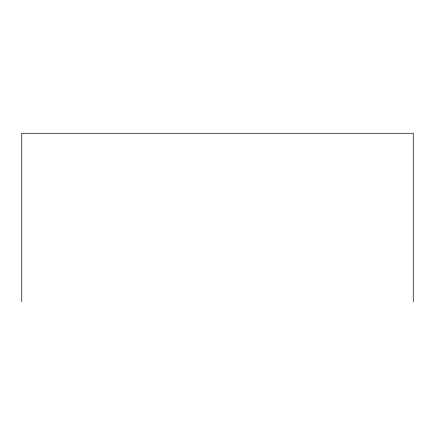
<?xml version="1.0" encoding="UTF-8"?>
<svg xmlns="http://www.w3.org/2000/svg" width="435" height="435" viewBox="0 0 435 435"><rect width="100%" height="100%" fill="white"/><g stroke="black" fill="none" stroke-linecap="round" stroke-linejoin="round"><path stroke-width="0.65" d="M413.25 301.732L413.25 133.268L21.75 133.268L21.75 301.732"/></g></svg>
